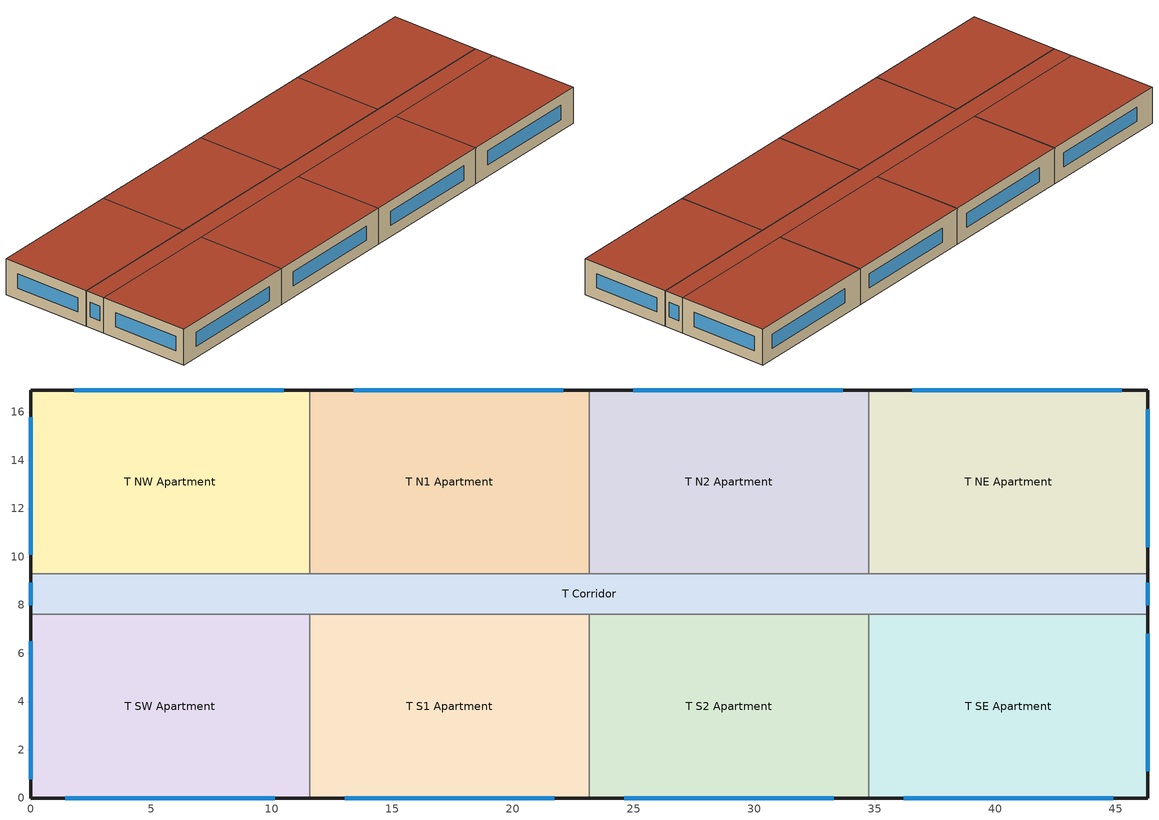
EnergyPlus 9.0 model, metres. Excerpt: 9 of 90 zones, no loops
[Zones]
T SW Apartment
 floor to F9 SW Apartment (int_slab_floor): 0,7.62 11.58,7.62 11.58,0 0,0 z27.43
 wall outside (res_ext_wall): 0,7.62 0,0 11.58,0 z27.43:30.48
 wall to T Corridor (int_wall): 11.58,7.62 0,7.62 z27.43:30.48
 wall to T S1 Apartment (int_wall): 11.58,0 11.58,7.62 z27.43:30.48
 window (ResWindow_U__SHGC_0.45): 1.45,0 10.13,0 / 0,6.5 0,0.79 z28.38:29.6
 roof outside (res_roof): 11.58,0 11.58,7.62 0,7.62 0,0 z30.48
T NW Apartment
 floor to F9 NW Apartment (int_slab_floor): 0,16.92 11.58,16.92 11.58,9.3 0,9.3 z27.43
 wall outside (res_ext_wall): 11.58,16.92 0,16.92 0,9.3 z27.43:30.48
 wall to T Corridor (int_wall): 0,9.3 11.58,9.3 z27.43:30.48
 wall to T N1 Apartment (int_wall): 11.58,9.3 11.58,16.92 z27.43:30.48
 window (ResWindow_U__SHGC_0.45): 0,15.8 0,10.08 / 10.5,16.92 1.81,16.92 z28.38:29.6
 roof outside (res_roof): 11.58,9.3 11.58,16.92 0,16.92 0,9.3 z30.48
T SE Apartment
 floor to F9 SE Apartment (int_slab_floor): 34.75,7.62 46.33,7.62 46.33,0 34.75,0 z27.43
 wall outside (res_ext_wall): 34.75,0 46.33,0 46.33,7.62 z27.43:30.48
 wall to T Corridor (int_wall): 46.33,7.62 34.75,7.62 z27.43:30.48
 window (ResWindow_U__SHGC_0.45): 36.19,0 44.88,0 / 46.33,1.1 46.33,6.81 z28.38:29.6
 roof outside (res_roof): 46.33,0 46.33,7.62 34.75,7.62 34.75,0 z30.48
T NE Apartment
 floor to F9 NE Apartment (int_slab_floor): 34.75,16.92 46.33,16.92 46.33,9.3 34.75,9.3 z27.43
 wall outside (res_ext_wall): 46.33,9.3 46.33,16.92 34.75,16.92 z27.43:30.48
 wall to T Corridor (int_wall): 34.75,9.3 46.33,9.3 z27.43:30.48
 window (ResWindow_U__SHGC_0.45): 45.25,16.92 36.56,16.92 / 46.33,10.4 46.33,16.11 z28.38:29.6
 roof outside (res_roof): 46.33,9.3 46.33,16.92 34.75,16.92 34.75,9.3 z30.48
T N1 Apartment
 floor to F9 N1 Apartment (int_slab_floor): 11.58,16.92 23.16,16.92 23.16,9.3 11.58,9.3 z27.43
 wall outside (res_ext_wall): 23.16,16.92 11.58,16.92 z27.43:30.48
 wall to T Corridor (int_wall): 11.58,9.3 23.16,9.3 z27.43:30.48
 wall to T N2 Apartment (int_wall): 23.16,9.3 23.16,16.92 z27.43:30.48
 window (ResWindow_U__SHGC_0.45): 22.08,16.92 13.4,16.92 z28.38:29.6
 roof outside (res_roof): 23.16,9.3 23.16,16.92 11.58,16.92 11.58,9.3 z30.48
T N2 Apartment
 floor to F9 N2 Apartment (int_slab_floor): 23.16,16.92 34.75,16.92 34.75,9.3 23.16,9.3 z27.43
 wall outside (res_ext_wall): 34.75,16.92 23.16,16.92 z27.43:30.48
 wall to T Corridor (int_wall): 23.16,9.3 34.75,9.3 z27.43:30.48
 wall to T NE Apartment (int_wall): 34.75,9.3 34.75,16.92 z27.43:30.48
 window (ResWindow_U__SHGC_0.45): 33.66,16.92 24.98,16.92 z28.38:29.6
 roof outside (res_roof): 34.75,9.3 34.75,16.92 23.16,16.92 23.16,9.3 z30.48
T S1 Apartment
 floor to F9 S1 Apartment (int_slab_floor): 11.58,7.62 23.16,7.62 23.16,0 11.58,0 z27.43
 wall outside (res_ext_wall): 11.58,0 23.16,0 z27.43:30.48
 wall to T Corridor (int_wall): 23.16,7.62 11.58,7.62 z27.43:30.48
 wall to T S2 Apartment (int_wall): 23.16,0 23.16,7.62 z27.43:30.48
 window (ResWindow_U__SHGC_0.45): 13.03,0 21.72,0 z28.38:29.6
 roof outside (res_roof): 23.16,0 23.16,7.62 11.58,7.62 11.58,0 z30.48
T S2 Apartment
 floor to F9 S2 Apartment (int_slab_floor): 23.16,7.62 34.75,7.62 34.75,0 23.16,0 z27.43
 wall outside (res_ext_wall): 23.16,0 34.75,0 z27.43:30.48
 wall to T Corridor (int_wall): 34.75,7.62 23.16,7.62 z27.43:30.48
 wall to T SE Apartment (int_wall): 34.75,0 34.75,7.62 z27.43:30.48
 window (ResWindow_U__SHGC_0.45): 24.61,0 33.3,0 z28.38:29.6
 roof outside (res_roof): 34.75,0 34.75,7.62 23.16,7.62 23.16,0 z30.48
T Corridor
 floor to F9 Corridor (int_slab_floor): 0,9.3 46.33,9.3 46.33,7.62 0,7.62 z27.43
 wall outside (res_ext_wall): 0,9.3 0,7.62 / 46.33,7.62 46.33,9.3 z27.43:30.48
 window (ResWindow_U__SHGC_0.45): 0,8.91 0,8 / 46.33,8 46.33,8.91 z28.38:29.6
 roof outside (res_roof): 46.33,7.62 46.33,9.3 0,9.3 0,7.62 z30.48
[Building]
ApartmentHighRise: North Axis {deg}=0; Terrain=City; Loads Convergence Tolerance Value=0.04; Temperature Convergence Tolerance Value {deltaC}=0.2; Solar Distribution=FullInteriorAndExterior; Maximum Number of Warmup Days=25; Minimum Number of Warmup Days=6
[Site:Location]
Site:Location=International Falls Intl Ap_MN_USA Design_Conditions; Latitude {N+ S-}=48.57; Longitude {W- E+}=-93.4; Time Zone Relative to GMT {GMT+/-}=-6; Elevation {m}=359
[SizingPeriod:DesignDay] Day of Month=21; Dry-Bulb Temperature Range Modifier Type=DefaultMultipliers; Humidity Condition Type=Wetbulb; Barometric Pressure {Pa}=97086; Rain {Yes/No}=No; Snow on ground {Yes/No}=No; Daylight Savings Time Indicator=No
Name | Month | Day Type | Maximum Dry-Bulb Temperature {C} | Daily Dry-Bulb Temperature Range {C} | Wetbulb at Maximum Dry-Bulb {C} | Wind Speed {m/s} design conditions vs. traditional 6.71 m/s (15 mph) | Wind Direction {Degrees; N=0, S=180} | Solar Model Indicator | Clearness {0.0 to 1.1} | Wind Speed {m/s} design conditions vs. traditional 3.35 m/s (7mph) | ASHRAE Clear Sky Optical Depth for Beam Irradiance (taub) | ASHRAE Clear Sky Optical Depth for Diffuse Irradiance (taud)
International Falls Intl Ap Ann Htg 99.6% Condns DB | 1 | WinterDesignDay | -32.7 | 0 | -32.7 | 2.4 | 210 | ASHRAEClearSky | 0
International Falls Intl Ap Ann Clg .4% Condns DB=>MWB | 7 | SummerDesignDay | 30.1 | 12.4 | 21.1 |  | 200 | ASHRAETau |  | 4.7 | 0.405 | 2.2
[Site:WaterMainsTemperature]
Calculation Method=CORRELATION; Annual average outdoor air temperature {C}=3.29167; Maximum difference in monthly average outdoor air temperatures {C}=36.6
[Site:GroundTemperature:FCfactorMethod]
January Ground Temperature {C}=5.4; February Ground Temperature {C}=-2; March Ground Temperature {C}=-14.6; April Ground Temperature {C}=-16.9; May Ground Temperature {C}=-11.5; June Ground Temperature {C}=-6.2; July Ground Temperature {C}=4; August Ground Temperature {C}=13.4; September Ground Temperature {C}=18; October Ground Temperature {C}=19.7; November Ground Temperature {C}=17.9; December Ground Temperature {C}=12.3
[Material]
Name | Roughness | Thickness {m} | Conductivity {W/m-K} | Density {kg/m3} | Specific Heat {J/kg-K} | Thermal Absorptance | Solar Absorptance | Visible Absorptance | Absorptance:Thermal | Absorptance:Solar | Absorptance:Visible
Std Wood 6inch | MediumSmooth | 0.15 | 0.12 | 540 | 1210 | 0.9 | 0.7 | 0.7
F07 25mm stucco | Smooth | 0.0254 | 0.72 | 1856 | 840 | 0.9 | 0.7 | 0.7
F08 Metal surface | Smooth | 0.0008 | 45.28 | 7824 | 500
F13 Built-up roofing | Rough | 0.0095 | 0.16 | 1120 | 1460 |  |  |  | 0.9 | 0.7
G01 13mm gypsum board | Smooth | 0.0127 | 0.16 | 800 | 1090 |  |  |  | 0.9 | 0.7 | 0.5
G01 16mm gypsum board | MediumSmooth | 0.0159 | 0.16 | 800 | 1090
100mm Normalweight concrete floor | MediumRough | 0.1016 | 2.31 | 2322 | 832
[Material:NoMass]
CP02 CARPET PAD: VeryRough, 0.21648, 0.9, 0.7, 0.8
Res_Roof_Insulation: MediumSmooth, 6.09289, 0.9, 0.7, 0.7
Res_Exterior_Wall_Insulation: MediumSmooth, 3.80938, 0.9, 0.7, 0.7
[Construction]
InteriorFurnishings: Std Wood 6inch
int_wall: G01 13mm gypsum board, G01 13mm gypsum board
int_slab_floor: 100mm Normalweight concrete floor, CP02 CARPET PAD
res_roof: F13 Built-up roofing, Res_Roof_Insulation, F08 Metal surface
res_ext_wall: F07 25mm stucco, G01 16mm gypsum board, Res_Exterior_Wall_Insulation, G01 16mm gypsum board
ResWindow_U__SHGC_0.45: Res Window Glazing Layer
[WindowMaterial:SimpleGlazingSystem]
Res Window Glazing Layer: U-Factor {W/m2-K}=1.87383; Solar Heat Gain Coefficient=0.45; Visible Transmittance=0.495
[Zone] Type=1; Multiplier=1; Ceiling Height {m}=-9999; Volume {m3}=autocalculate; Floor Area {m2}=autocalculate; Part of Total Floor Area=Yes
T SW Apartment; T NW Apartment; T SE Apartment; T NE Apartment; T N1 Apartment; T N2 Apartment; T S1 Apartment; T S2 Apartment; T Corridor
[InternalMass] Construction=InteriorFurnishings; Surface Area {m2}=88.2493
Name | Zone
T SW Apartment_InternalMass_1 | T SW Apartment
T NW Apartment_InternalMass_1 | T NW Apartment
T SE Apartment_InternalMass_1 | T SE Apartment
T NE Apartment_InternalMass_1 | T NE Apartment
T N1 Apartment_InternalMass_1 | T N1 Apartment
T N2 Apartment_InternalMass_1 | T N2 Apartment
T S1 Apartment_InternalMass_1 | T S1 Apartment
T S2 Apartment_InternalMass_1 | T S2 Apartment
[People] Number of People Schedule=OCC_APT_SCH; Number of People Calculation Method=People; Number of People=2.5; Fraction Radiant=0.3; Sensible Heat Fraction=AUTOCALCULATE; Activity Level Schedule=Activity Schedule
Name | Zone or ZoneList
T SW Apartment People | T SW Apartment
T NW Apartment People | T NW Apartment
T SE Apartment People | T SE Apartment
T NE Apartment People | T NE Apartment
T N1 Apartment People | T N1 Apartment
T N2 Apartment People | T N2 Apartment
T S1 Apartment People | T S1 Apartment
T S2 Apartment People | T S2 Apartment
[Lights] Design Level Calculation Method=Watts/Area; Return Air Fraction=0; Fraction Radiant=0.6; Fraction Visible=0.2; Fraction Replaceable=1; Return Air Fraction Calculated from Plenum Temperature=No
Name | Zone or ZoneList | Schedule | Watts per Zone Floor Area {W/m2}
T SW Apartment_Lights_hardwired | T SW Apartment | LTG_APT_SCH | 6.458346
T NW Apartment_Lights_hardwired | T NW Apartment | LTG_APT_SCH | 6.458346
T SE Apartment_Lights_hardwired | T SE Apartment | LTG_APT_SCH | 6.458346
T NE Apartment_Lights_hardwired | T NE Apartment | LTG_APT_SCH | 6.458346
T N1 Apartment_Lights_hardwired | T N1 Apartment | LTG_APT_SCH | 6.458346
T N2 Apartment_Lights_hardwired | T N2 Apartment | LTG_APT_SCH | 6.458346
T S1 Apartment_Lights_hardwired | T S1 Apartment | LTG_APT_SCH | 6.458346
T S2 Apartment_Lights_hardwired | T S2 Apartment | LTG_APT_SCH | 6.458346
T Corridor_Lights_hardwired | T Corridor | LTG_COR_SCH | 8.52502
T SW Apartment_Lights_plugin | T SW Apartment | LTG_APT_SCH | 2.90626
T NW Apartment_Lights_plugin | T NW Apartment | LTG_APT_SCH | 2.90626
T SE Apartment_Lights_plugin | T SE Apartment | LTG_APT_SCH | 2.90626
T NE Apartment_Lights_plugin | T NE Apartment | LTG_APT_SCH | 2.90626
T N1 Apartment_Lights_plugin | T N1 Apartment | LTG_APT_SCH | 2.90626
T N2 Apartment_Lights_plugin | T N2 Apartment | LTG_APT_SCH | 2.90626
T S1 Apartment_Lights_plugin | T S1 Apartment | LTG_APT_SCH | 2.90626
T S2 Apartment_Lights_plugin | T S2 Apartment | LTG_APT_SCH | 2.90626
[ElectricEquipment] Fraction Latent=0
Name | Zone or ZoneList | Schedule | Design Level Calculation Method | Watts per Zone Floor Area {W/m2} | Fraction Radiant | Fraction Lost | Design Level {W}
T SW Apartment_Plug_TSW_Equip | T SW Apartment | EQP_APT_SCH | Watts/Area | 6.67 | 0.5 | 0
T NW Apartment_Plug_TNW_Equip | T NW Apartment | EQP_APT_SCH | Watts/Area | 6.67 | 0.5 | 0
T SE Apartment_Plug_TSE_Equip | T SE Apartment | EQP_APT_SCH | Watts/Area | 6.67 | 0.5 | 0
T NE Apartment_Plug_TNE_Equip | T NE Apartment | EQP_APT_SCH | Watts/Area | 6.67 | 0.5 | 0
T N1 Apartment_Plug_TN1_Equip | T N1 Apartment | EQP_APT_SCH | Watts/Area | 6.67 | 0.5 | 0
T N2 Apartment_Plug_TN2_Equip | T N2 Apartment | EQP_APT_SCH | Watts/Area | 6.67 | 0.5 | 0
T S1 Apartment_Plug_TS1_Equip | T S1 Apartment | EQP_APT_SCH | Watts/Area | 6.67 | 0.5 | 0
T S2 Apartment_Plug_TS2_Equip | T S2 Apartment | EQP_APT_SCH | Watts/Area | 6.67 | 0.5 | 0
T Corridor_Elevators_Equip | T Corridor | BLDG_ELEVATORS | EquipmentLevel |  | 0 | 0.95 | 20370
Elevators_Lights_Fan | T Corridor | ELEV_LIGHT_FAN_SCH_ADD_DF | EquipmentLevel |  | 0 | 0.95 | 63
[ZoneInfiltration:DesignFlowRate] Schedule=INF_APT_SCH; Design Flow Rate Calculation Method=Flow/ExteriorArea; Constant Term Coefficient=0; Temperature Term Coefficient=0; Velocity Term Coefficient=0.224; Velocity Squared Term Coefficient=0
Name | Zone or ZoneList | Flow per Exterior Surface Area {m3/s-m2}
T SW Apartment_Infiltration | T SW Apartment | 0.000226844
T NW Apartment_Infiltration | T NW Apartment | 0.000226844
T SE Apartment_Infiltration | T SE Apartment | 0.000226844
T NE Apartment_Infiltration | T NE Apartment | 0.000226844
T N1 Apartment_Infiltration | T N1 Apartment | 0.000162552
T N2 Apartment_Infiltration | T N2 Apartment | 0.000162552
T S1 Apartment_Infiltration | T S1 Apartment | 0.000162552
T S2 Apartment_Infiltration | T S2 Apartment | 0.000162552
T Corridor_Infiltration | T Corridor | 6.617e-05
[Exterior:Lights]
Facade Lighting: Schedule=Exterior_Lgt_ALWAYS_ON; Design Level {W}=7504.3; Control Option=AstronomicalClock
[ZoneVentilation:WindandStackOpenArea] Opening Area {m2}=0.1181; Opening Area Fraction Schedule=Sliding_Doors_Ventilation_Availability_SCH; Opening Effectiveness=autocalculate; Height Difference {m}=15.2393; Discharge Coefficient for Opening=autocalculate; Minimum Indoor Temperature {C}=18.89; Maximum Indoor Temperature {C}=25.56; Delta Temperature {deltaC}=-100; Minimum Outdoor Temperature {C}=15.56; Maximum Outdoor Temperature {C}=26.67; Maximum Wind Speed {m/s}=40
Name | Zone | Effective Angle {deg}
T SW Apartment Sliding Door Ventilation | T SW Apartment | 180
T NW Apartment Sliding Door Ventilation | T NW Apartment | 0
T SE Apartment Sliding Door Ventilation | T SE Apartment | 180
T NE Apartment Sliding Door Ventilation | T NE Apartment | 0
T N1 Apartment Sliding Door Ventilation | T N1 Apartment | 0
T N2 Apartment Sliding Door Ventilation | T N2 Apartment | 0
T S1 Apartment Sliding Door Ventilation | T S1 Apartment | 180
T S2 Apartment Sliding Door Ventilation | T S2 Apartment | 180
[Schedule:Compact]
OCC_APT_SCH: Through: 12/31, For: AllDays, Until: 7:00, 1, Until: 8:00, 0.85, Until: 9:00, 0.39, Until: 16:00, 0.25, Until: 17:00, 0.3, Until: 18:00, 0.52, Until: 21:00, 0.87, Until: 24:00, 1
LTG_APT_SCH: Through: 12/31, For: AllDays, Until: 4:00, 0.011316, Until: 5:00, 0.0339481, Until: 6:00, 0.0735542, Until: 7:00, 0.0792122, Until: 8:00, 0.0735542, Until: 9:00, 0.0339481, Until: 15:00, 0.0226321, Until: 16:00, 0.0396061, Until: 17:00, 0.0792122, Until: 18:00, 0.11316, Until: 19:00, 0.152766, Until: 21:00, 0.181056, Until: 22:00, 0.124476, Until: 23:00, 0.0678962, Until: 24:00, 0.0282901
LTG_COR_SCH: Through: 12/31, For: AllDays, Until: 24:00, 0.576875
EQP_APT_SCH: Through: 12/31, For: AllDays, Until: 1:00, 0.45, Until: 2:00, 0.41, Until: 3:00, 0.39, Until: 5:00, 0.38, Until: 6:00, 0.43, Until: 7:00, 0.54, Until: 8:00, 0.65, Until: 9:00, 0.66, Until: 10:00, 0.67, Until: 11:00, 0.69, Until: 12:00, 0.7, Until: 13:00, 0.69, Until: 14:00, 0.66, Until: 15:00, 0.65, Until: 16:00, 0.68, Until: 17:00, 0.8, Until: 19:00, 1, Until: 20:00, 0.93, Until: 21:00, 0.89, Until: 22:00, 0.85, Until: 23:00, 0.71, Until: 24:00, 0.58
INF_APT_SCH; Exterior_Lgt_ALWAYS_ON: Through: 12/31, For: AllDays, Until: 24:00, 1
Activity Schedule: Through: 12/31, For: AllDays, Until: 24:00, 95
BLDG_ELEVATORS; ELEV_LIGHT_FAN_SCH_ADD_DF: Through: 12/31, For: WinterDesignDay, Until: 24:00, 0.05, For: SummerDesignDay, Until: 24:00, 0.5, For: Allotherdays, Until: 04:00, 0.05, Until: 05:00, 0.1, Until: 06:00, 0.2, Until: 07:00, 0.4, Until: 09:00, 0.5, Until: 10:00, 0.35, Until: 16:00, 0.15, Until: 17:00, 0.35, Until: 19:00, 0.5, Until: 21:00, 0.4, Until: 22:00, 0.3, Until: 23:00, 0.2, Until: 24:00, 0.1
Sliding_Doors_Ventilation_Availability_SCH: Through: 12/31, For: WinterDesignDay SummerDesignDay, Until: 24:00, 0, For: Allotherdays, Until: 6:00, 0, Until: 22:00, 1, Until: 24:00, 0
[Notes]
The DOE Prototype Building Models were developed by Pacific Northwest National Laboratory (PNNL), under contract with the U.S.
Department of Energy (DOE).  These building models were derived from DOE's Commercial Reference Building Models with modifications
based on input from the ASHRAE Standard 90.1 committee, the Advanced Energy Design Guide series, and building industry experts. The
prototypes models were developed to quantify energy saving impacts from newly published editions of ASHRAE Standard 90.1, 189.1, IECC,
and other energy codes and standards.  The basic building descriptions can be found in the Scorecards posted at www.energycodes.gov
website. The recommended citation of the prototype models is
DOE and PNNL. 2020. Commercial Prototype Building Models, Richland, WA, Pacific Northwest National Laboratory. Available at https://www.energycodes.gov/development/commercial/prototype_models.
Detailed descriptions of the prototype model development and addenda modeling strategies can be found in the following  reports:
DOE, 2020. Preliminary Energy Savings Analysis: ANSI/ASHRAE/IES Standard 90.1-2019. Report prepared by Zhang, J., M. Rosenberg, J.
Lerond, Y. Xie, Nambia, C., Y. Chen, R. Hart, M. Halverson, D. Maddox, and S. Goel, Richland, WA, Pacific Northwest National Laboratory.
Zhang, J., Y. Chen, Y. Xie, M. Rosenberg, R. Hart. Energy and Energy Cost Savings Analysis of the 2018 IECC for Commercial Buildings.
2018. PNNL-28125. Richland, WA: Pacific Northwest National Laboratory.
DOE. 2017. Energy Savings Analysis: ANSI/ASHRAE/IES Standard 90.1-2016. Prepared by Athalye, R.A, M.A. Halverson, M.I. Rosenberg, B. Liu,
J. Zhang, R. Hart, V.V. Mendon, S. Goel, Y. Chen, Y. Xie, and M. Zhao, Richland, WA, Pacific Northwest National Laboratory. https://www.energycodes.gov/sites/default/files/documents/02202018_Standard_90.1-2016_Determination_TSD.pdf.
Zhang, J., Y. Xie, R.A. Athalye, J. Zhuge, M. Rosenberg, R. Hart, and B. Liu. Energy and Energy Cost Savings Analysis of the 2015 IECC
for Commercial Buildings. 2015. PNNL-24269 Rev. 1. Richland, WA: Pacific Northwest National
Laboratory. https://www.energycodes.gov/sites/default/files/documents/2015_IECC_Commercial_Analysis.pdf.
Halverson M.A., M.I. Rosenberg, W. Wang, J. Zhang, V.V. Mendon, R.A. Athalye, Y. Xie, R. Hart, S. Goel, 2014. ANSI/ASHRAE/IES Standard
90.1-2013 Determination of Energy Savings: Quantitative Analysis, PNNL-23479. Richland, WA: Pacific Northwest National Laboratory. https://www.energycodes.gov/sites/default/files/documents/901-2013_finalCommercialDeterminationQuantitativeAnalysis_TSD_0.pdf.
Goel S., R.A. Athalye, W. Wang, J. Zhang, M.I. Rosenberg, Y. Xie, and R. Hart, et al. 2014. Enhancements to ASHRAE Standard 90.1
Prototype Building Models. PNNL-23269. Richland, WA: Pacific Northwest National Laboratory. https://www.pnnl.gov/main/publications/external/technical_reports/PNNL-23269.pdf.
Zhang J., R.A. Athalye, R. Hart, M.I. Rosenberg, Y. Xie, S. Goel, and V.V. Mendon, et al. 2013. Energy and Energy Cost Savings Analysis
of the IECC for Commercial Buildings. PNNL-22760. Richland, WA: Pacific Northwest National Laboratory. http://www.pnnl.gov/main/publications/external/technical_reports/PNNL-22760.pdf.
Thornton B.A., M.I. Rosenberg, E.E. Richman, W. Wang, Y. Xie, J. Zhang, H. Cho, VV Mendon, R.A. Athalye, and B. Liu. 2011. Achieving
the 30% Goal: Energy and Cost Savings Analysis of ASHRAE Standard 90.1-2010. PNNL-20405. Richland, WA: Pacific Northwest National
Laboratory.  https://www.energycodes.gov/sites/default/files/documents/BECP_Energy_Cost_Savings_STD2010_May2011_v00.pdf.
WeatherFile:  USA_MN_International.Falls.Intl.AP.727470_TMY3.epw
GPARM parameters as input:
Case = ASHRAE901_ApartmentHighRise_STD2016_InternationalFalls
slab_gtp = National_ApartmentHighRise_ASHRAE901_STD2016_Zone7_res_MN-InternationalFalls-MN.gtp
avg_oa_tempt_ip = 37.925
maxdiff_oa_tempt_ip = 65.88
ext_wall_type = SteelFramedWall
res_ext_wall_ufactor = 0.238487046
roof_type = MetalDeckRoof
res_roof_ufactor = 0.158991364
roof_emissivity = 0.9
roof_solar_absorp = 0.7
res_window = Window_U_0.33_SHGC_0.45
economizer = NoEconomizer
avg_oa_tempt = 3.291666667
maxdiff_oa_tempt = 36.6
door_infil = 1.008078792
frac_ofpk = 0.131
exterior_light_watts = 7504.3
LPD_apartment_hardwired = 6.458346
LPD_apartment_plugin = 2.9062557
LPD_office = 10.0104363
LPD_corridor = 8.52501672
economizer_lockout = LockoutWithHeating
wlhp_pump_head = 179045.1073
BLDG_ELEVATORS_LIGHTS_FAN_SCH = ELEV_LIGHT_FAN_SCH_ADD_DF
BLDG_ELEVATORS_LIGHTS_FAN_POWER = 63
EQP_OFF_SCH = EQP_OFF_SCH_ADV
pv_surface_area = 0
STD189_overhang = no
ext_lgt_sch = Exterior_Lgt_ALWAYS_ON
AirLoop_Office_DXAC_HeatPump_ERV = No
LTG_SCH_SET = LTG_SET_STD2013
transformer_size = 75000
transformer_eff = 0.986
AirLoop_Office_DXAC_HeatPump_ERV_power = 77.3391895
HTGSETP_OFF_SCH = HTGSETP_OFF_SCH_Yes_Optimum
CLGSETP_OFF_SCH = CLGSETP_OFF_SCH_Yes_Optimum
pipe_heat_loss = 8167.94
skip_EMSprogram = yes
BoilerAM = Yes
OA_BASED_OPTIMUM_START_EMS = yes
Wfile_TMY3 = USA_MN_International.Falls.Intl.AP.727470_TMY3.epw
Door_Switch_Enabled_Thermostat_Reset = TRUE
